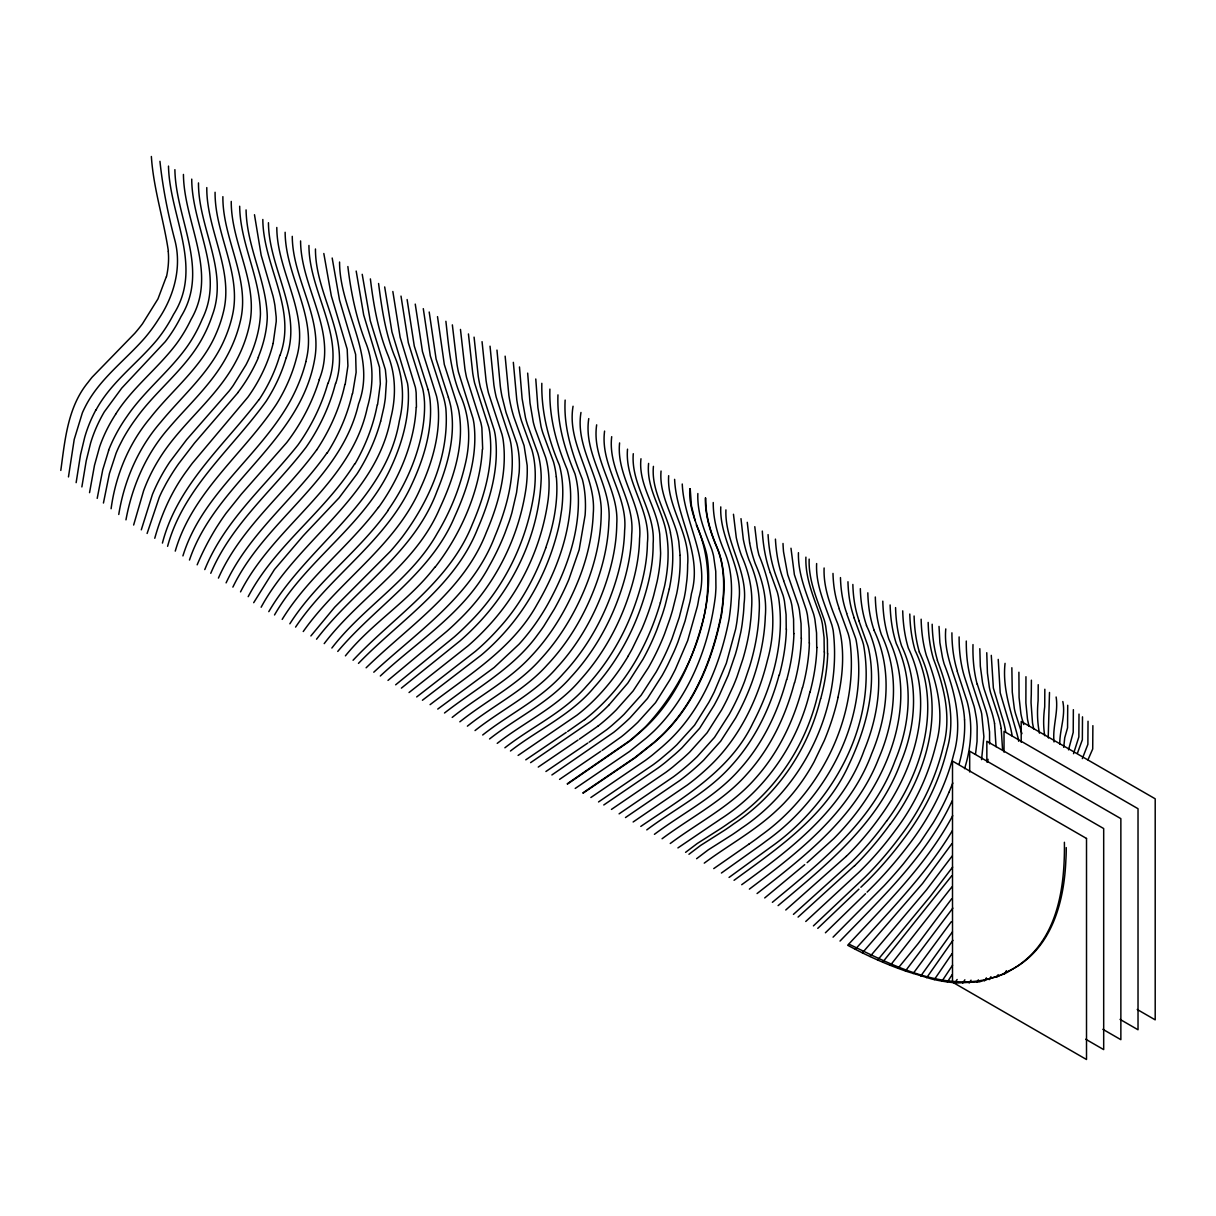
<?xml version="1.0" encoding="UTF-8"?>
<svg xmlns="http://www.w3.org/2000/svg" width="1216" height="1216" viewBox="0 0 1216 1216"><rect width="100%" height="100%" fill="white"/><g stroke="black" fill="none" stroke-linecap="round" stroke-linejoin="round"><path stroke-width="1.5" d="M674.622 479.347C676.142 518.062 703.015 553.447 691.433 593.59A132.924 76.745 -60 0 1 689.989 601.601L685.064 621.026L677.935 642.063A145.859 84.208 -60 0 1 673.968 651.715L667.751 664.909A174.648 100.837 -60 0 1 662.158 675.473L647.444 698.501L630.086 717.82A205.99 118.925 -60 0 1 624.553 723.003L617.789 728.962A157.776 91.094 -60 0 1 613.639 732.382L551.897 774.957M697.847 493.544C697.042 513.091 704.611 531.392 711.679 549.161A121.296 70.026 -60 0 1 713.594 556.077L715.753 571.322L715.935 587.738A184.695 106.628 -60 0 1 715.373 596.296C709.141 645.62 689.882 695.871 653.934 731.12A251.986 145.479 -60 0 1 646.41 737.93L629.462 751.518L575.214 788.439M939.026 626.422L939.877 642.656L942.506 657.613A229.186 132.331 -60 0 0 944.163 663.936C955.396 692.694 962.631 724.006 953.648 754.528C945.425 787.634 929.054 818.398 908.337 845.363A272.825 157.518 -60 0 1 873.407 885.78L867.099 892.134M986.754 652.718L987.422 672.995L989.338 687.238A135.128 78.006 -60 0 0 990.63 692.846L998.625 717.212A150.206 86.731 -60 0 1 1001.224 728.521M945.774 628.93C942.826 660.972 963.178 688.514 964.531 719.857M668.663 475.699C666.505 507.072 690.46 533.125 687.633 564.71A157.168 90.744 -60 0 1 686.918 579.667L685.626 590.049A134.642 77.733 -60 0 1 684.167 598.059L679.227 617.5L672.038 638.567A154.037 88.935 -60 0 1 661.778 661.458A164.297 94.863 -60 0 1 656.123 672.068L641.136 695.233L624.066 714.324A192.888 111.355 -60 0 1 618.579 719.507L611.815 725.511A151.498 87.461 -60 0 1 606.936 729.509L589.167 742.155M979.822 648.69L980.324 666.125L982.513 682.434A148.2 85.561 -60 0 0 984.124 689.077L991.815 712.302A165.057 95.304 -60 0 1 994.566 723.535M1005.054 663.358C1002.136 689.654 1011.879 713.99 1018.294 738.766A110.139 63.597 -60 0 1 1018.658 741.289M1011.849 667.736L1012.274 692.132L1014.342 708.624A117.663 67.929 -60 0 0 1015.542 713.64L1021.942 733.689M1018.902 672.235L1019.084 697.528L1020.908 713.762A116.052 67.002 -60 0 0 1022.018 718.732L1023.735 724.538M1025.954 676.719L1025.878 702.924L1027.459 718.914A115.718 66.804 -60 0 0 1028.493 723.839L1029.116 726.21M1031.396 680.185L1031.29 694.503A182.4 105.306 -60 0 0 1031.062 702.939L1032.506 722.866A116.386 67.199 -60 0 0 1033.494 727.761L1033.782 728.962M1038.221 684.699L1038.114 700.477A127.057 73.355 -60 0 0 1039.467 733.172M1044.833 689.244L1044.711 706.861A105.974 61.18 -60 0 0 1044.696 735.695M1049.499 692.451L1048.253 736.227A109.835 63.414 -60 0 0 1048.45 737.975M1056.126 697.011C1058.528 712.196 1052.387 726.834 1054.014 741.958M1062.83 701.541C1065.778 716.194 1059.562 729.782 1059.79 744.192M1067.724 705.265L1067.557 727.806L1064.73 737.778L1063.711 747.338M1073.363 709.688L1073.211 732.366L1068.514 749.862M1079.002 714.096L1078.85 736.926L1073.53 753.677M1082.498 716.832L1082.346 739.769L1077.406 753.282M1088.031 721.255L1087.879 744.344L1082.331 758.617M1092.88 725.663L1092.713 748.965L1087.955 759.848M661.048 471.033C659.194 492.206 670.122 510.963 676.324 530.45A137.575 79.435 -60 0 1 678.802 541.652L680.109 555.362M1002.546 749.39L1001.209 728.536M653.418 466.366C651.381 487.646 662.72 506.342 668.815 525.935A143.154 82.642 -60 0 1 670.518 532.836M648.599 463.418C646.289 485.792 659.224 505.066 664.818 525.844A146.163 84.39 -60 0 1 668.101 552.733L668.04 557.612A139.688 80.651 -60 0 1 664.559 586.112L660.349 602.802M996.056 746.67L994.536 723.55M786.235 629.082L786.083 614.612L784.442 601.19A113.772 65.694 -60 0 0 783.134 595.551L776.158 576.262A209.654 121.038 -60 0 1 768.071 534.599M793.729 633.597L793.577 619.126L791.935 605.705A114.532 66.12 -60 0 0 790.613 600.081L783.651 580.777M801.222 638.111L801.07 623.641L799.429 610.219A115.383 66.622 -60 0 0 798.106 604.595L787.694 574.666L783.53 551.775A164.525 95 -60 0 1 783.013 543.476M809.233 642.93L809.066 628.459L807.424 615.053A116.204 67.093 -60 0 0 806.117 609.414L794.382 574.682L790.978 548.234M816.726 647.444L816.559 632.974L814.918 619.567A117.101 67.61 -60 0 0 813.595 613.928C806.755 594.031 797.833 574.241 798.441 552.687M824.235 651.958L824.068 637.488L822.411 624.082A118.119 68.202 -60 0 0 821.089 618.458C814.31 598.515 805.098 578.755 805.904 557.141M827.534 653.934L827.366 639.479L825.694 626.073A118.773 68.582 -60 0 0 824.387 620.434C817.638 600.476 808.275 580.731 809.172 559.102M640.969 458.751C638.476 481.217 651.822 500.445 657.309 521.33A150.799 87.066 -60 0 1 659.741 534.189L660.622 553.052A137.818 79.572 -60 0 1 657.096 581.582L653.676 595.475A171.182 98.83 -60 0 1 641.957 628.718L632.259 648.736A129.398 74.708 -60 0 1 628.049 656.184M989.611 743.934L989.55 731.865L987.863 718.565A161.576 93.282 -60 0 0 986.009 710.858L977.299 684.182M416.45 407.269L416.161 392.92A96.687 55.83 -60 0 0 415.401 387.387L400.155 337.394L392.844 291.506M482.676 449.175L481.886 427.926A98.8 57.046 -60 0 0 480.852 422.606L466.549 377.507A235.904 136.192 -60 0 1 464.922 368.874L460.469 329.43M633.278 453.705C630.663 485.458 655.728 511.647 653.129 543.689C653.326 565.972 647.824 587.89 640.422 608.76C630.192 637.594 614.627 664.574 594.138 687.329C571.368 714.826 538.126 729.509 510.446 751.017M627.517 449.16C624.598 482.205 650.94 509.565 647.414 542.974C647.11 564.984 641.577 586.568 634.144 607.164C623.641 636.226 607.59 663.313 586.614 686.052C564.026 712.378 531.757 726.742 504.883 747.794M619.598 442.928C616.056 476.718 643.082 504.64 639.555 538.688C639.175 560.135 633.962 581.233 626.802 601.358C616.497 630.177 600.871 657.157 580.306 679.881C557.521 707.028 524.674 721.909 497.222 743.371M611.694 436.681C607.559 471.215 635.193 499.73 631.682 534.386C631.195 556.381 625.83 578.041 618.306 598.622C607.681 627.608 591.706 654.71 570.654 677.358C548.051 703.334 516.207 717.926 489.562 738.963M604.58 431.087C599.959 466.26 628.094 495.322 624.614 530.526C624.051 552.535 618.762 574.21 611.177 594.806C600.506 623.747 584.577 650.864 563.494 673.451C540.877 699.276 509.23 713.974 482.691 734.996M573.055 406.235C566.626 444.25 596.433 475.79 593.271 513.41C592.39 535.526 587.313 557.414 579.318 578.01C568.009 606.662 552.338 633.901 531.058 656.321C508.379 681.082 478.04 696.494 452.2 717.41M596.661 424.84C591.478 459.967 619.111 488.923 616.77 523.792C616.527 546.09 611.374 568.13 603.805 589.03C593.302 617.758 577.843 644.814 557.095 667.386C534.295 693.971 502.086 709.156 475.03 730.573M580.974 412.467C574.94 449.008 603.288 479.21 601.175 515.265C600.765 537.594 595.734 559.71 588.042 580.61C577.205 609.307 561.61 636.394 540.77 658.996C517.925 684.927 486.491 700.477 459.846 721.818M588.757 418.608C583.133 455.225 612.226 485.503 608.882 521.938C608.137 543.962 602.999 565.714 595.293 586.294C584.47 615.174 568.571 642.306 547.352 664.802C524.719 690.186 493.62 705.174 467.385 726.165M60.8 470.425C64.995 439.964 67.67 407.01 88.13 382.28A89.315 51.574 -60 0 1 92.142 377.173L134.778 333.321A108.042 62.381 -60 0 0 142.5 323.76L157.974 298.893L166.334 276.655M68.461 476.93L74.222 439.402L82.354 412.862A58.034 33.516 -60 0 1 84.74 407.77C98.526 379.696 124.549 361.03 144.734 338.002A97.934 56.544 -60 0 0 158.688 318.972C173.964 296.172 181.944 267.505 174.922 240.434C168.082 214.457 162.762 188.07 159.95 161.318M76.137 482.661L80.545 454.647L84.679 437.41A83.691 48.321 -60 0 1 95.821 410.066M81.867 486.932L86.214 460.849L90.607 443.05A85.698 49.476 -60 0 1 104.318 411.844L121.752 388.117L165.239 341.696A86.138 49.734 -60 0 0 171.669 332.758A88.388 51.026 -60 0 0 181.017 316.586C210.11 269.344 175.636 218.789 174.891 169.662M111.097 508.744C115.566 475.517 128.729 443.49 150.389 417.757C172.186 389.88 201.674 367.323 215.916 334.081A83.387 48.138 -60 0 0 223.303 312.466C234.156 269.83 206.431 230.098 206.781 187.583M975.49 754.315L977.041 741.471L977.162 726.849A139.734 80.682 -60 0 0 976.311 717.714L974.776 709.156A154.903 89.437 -60 0 0 974.062 706.207L964.607 677.175A176.426 101.855 -60 0 1 959.12 636.926M987.635 761.9L988.061 759.286M89.543 492.662L94.483 465.348L99.651 446.698A88.479 51.087 -60 0 1 115.642 414.261M97.204 498.378L102.737 469.832L108.695 450.346M103.436 503.029L109.44 473.465L116.052 453.31A79.298 45.782 -60 0 1 119.183 446.211L122.983 438.809A105.458 60.891 -60 0 1 136.01 418.562C156.408 389.971 186.094 368.706 202.768 337.364A83.782 48.366 -60 0 0 212.283 315.354C228.958 270.742 198.223 227.696 198.482 182.917M981.57 759.635L983.881 736.683L981.722 713.974A151.65 87.552 -60 0 0 981.038 711.026L972.01 683.058A179.846 103.831 -60 0 1 966.294 641.045M118.758 514.474C124.184 480.548 138.198 447.974 160.877 421.998C182.704 395.428 210.064 372.354 224.154 340.252A84.512 48.792 -60 0 0 232.302 315.978C242.227 273.615 214.685 234.475 215.08 192.265M377.568 404.715L380.319 383.861L379.529 367.384L363.69 315.005L356.182 271.062M125.962 519.855C132.103 486.218 146.133 453.811 168.842 428.032C188.541 404.837 211.766 384.104 226.434 357.063A84.618 48.853 -60 0 0 230.523 349.098A87.278 50.388 -60 0 0 240.084 322.225C251.104 279.209 222.467 239.506 222.878 196.658M345.192 384.423L347.913 365.894L347.198 349.25L331.33 295.914L323.821 253.506M669.271 588.985L665.076 605.659A186.033 107.403 -60 0 1 662.355 614.506L656.914 629.614A149.902 86.549 -60 0 1 643.006 659.194L627.79 683.118L608.623 705.386M305.763 361.669C317.969 316.829 285.365 276.746 285.137 232.271M352.579 393.665L356.121 372.4L355.634 354.434L339.522 300.094L332.181 258.02M273.144 343.414L276.214 321.617A83.007 47.926 -60 0 0 276.154 316.783L274.907 305.414A217.801 125.75 -60 0 0 273.007 296.035L261.166 255.223L254.478 214.715M335.738 383.435C350.938 336.878 315.202 295.154 315.461 248.991M133.638 525.023L143.61 490.747A101.262 58.459 -60 0 1 158.946 459.374C180.606 423.882 215.916 398.878 235.585 362.003A83.995 48.488 -60 0 0 240.494 352.123A87.202 50.342 -60 0 0 250.374 319.914C256.485 279.087 231.07 242.121 231.238 201.415M141.299 529.826L152.41 494.486A107.844 62.259 -60 0 1 169.754 462.019L186.641 439.66L229.262 390.868A126.981 73.31 -60 0 0 233.168 385.578L246.012 364.8A82.141 47.424 -60 0 0 250.587 355.087A86.959 50.206 -60 0 0 259.935 320.598A82.11 47.409 -60 0 0 260.437 313.956C260.118 276.99 240.13 243.474 239.674 206.234M380.684 421.222L383.876 407.314A145.373 83.934 -60 0 0 385.32 398.255L386.46 381.079L385.381 369.679L370.257 320.705L362.216 274.314M147.106 533.474L159.296 497.222A92.735 53.534 -60 0 1 162.154 491.082L166.03 483.71A130.462 75.316 -60 0 1 178.737 463.6L194.484 443.095L238.078 392.494M794.398 682.799C785.612 716.33 770.138 748.6 746.715 774.379C722.927 801.283 690.43 817.562 662.082 838.751M802.362 687.648C793.622 721.164 778.088 753.358 754.726 779.152C730.953 805.98 698.592 822.381 670.259 843.494M809.841 692.178C797.331 743.964 765.259 790.37 720.313 819.204A232.818 134.414 -60 0 1 713.199 824.022L677.92 847.917M820.572 698.698C808.26 749.375 777.389 795.082 733.704 823.87A211.037 121.843 -60 0 1 724.219 830.452L700.629 845.424L688.94 854.286M779.091 675.123C770.169 708.198 754.726 740.027 731.576 765.487C707.788 792.467 675.138 808.625 646.775 829.89M786.554 679.653C777.708 712.713 762.28 744.496 739.146 769.941C715.373 796.875 682.784 813.094 654.421 834.328M328.077 383.298C346.134 335.783 308.97 292.615 308.94 245.45M286.322 357.656C302.814 311.311 268.721 268.797 268.447 222.71M280.014 355.361C297.251 308.818 263.112 265.833 262.823 219.488M319.2 379.605C338.458 331.907 300.762 288.283 300.58 240.935M154.766 538.278C161.576 513.76 172.155 490.23 187.462 469.832A211.174 121.919 -60 0 1 192.326 463.235L247.912 397.146A95.517 55.146 -60 0 0 273.129 343.414M964.546 768.679C971.158 747.992 972.861 725.542 967.83 704.322A161.226 93.085 -60 0 0 967.085 701.404L957.205 671.293M162.427 543.081C177.308 485.138 224.2 445.33 259.023 399.562M167.595 546.318C183.418 487.874 232.028 448.78 266.015 401.462A98.329 56.772 -60 0 0 286.186 357.671M175.256 551.106C192.356 491.872 243.58 453.872 276.382 404.29A100.411 57.973 -60 0 0 296.415 358.249C309.806 313.09 276.99 272.338 276.792 227.483M545.802 547.823C535.222 577.098 520.19 605.051 499.062 628.11A170.27 98.298 -60 0 1 475.456 651.29L416.693 696.935M182.917 555.91C201.324 495.946 255.36 459.086 286.733 407.117A103.542 59.782 -60 0 0 305.885 361.654M952.797 783.028L948.951 792.361M189.468 560.029C215.338 483.208 300.382 441.575 314.655 359.191C322.498 316.51 292.478 278.814 292.266 236.345M204.774 569.59C224.58 520.387 265.681 485.564 297.92 445.041A120.779 69.738 -60 0 0 327.864 383.329M210.763 573.314C231.648 523.731 274.086 488.999 306.098 447.214A119.305 68.871 -60 0 0 335.479 383.481M218.424 578.102C240.586 527.942 284.909 493.453 316.586 449.996M952.174 800.812C926.683 855.851 881.448 898.077 840.028 941.062M253.688 602.695L274.421 569.559L302.982 536.074A335.008 193.42 -60 0 1 309.761 528.838L339.082 497.83L356.972 473.997A115.854 66.88 -60 0 0 380.638 421.238M226.085 582.874C249.812 532.289 295.549 497.8 327.074 452.778M232.879 587.115C265.316 519.673 341.179 479.666 358.538 403.97C377.218 354.935 339.553 310.673 339.568 262.033M952.69 815.678C926.303 865.154 885.385 904.506 847.689 945.258A502.512 290.122 60 0 0 893.213 966.477A536.94 310.004 60 0 0 907.44 971.66L931.699 979.002A278.266 160.664 60 0 0 957.843 982.923L979.427 981.859L1002.562 974.533A117.42 67.792 60 0 0 1007.654 972.116L1012.001 969.517M240.525 591.888C274.573 524.932 350.953 484.53 367.278 407.755C373.494 386.247 374.133 362.87 365.484 341.954C356.182 317.726 350.877 292.281 347.867 266.547M261.136 607.225C297.54 539.843 376.109 497.891 390.746 418.228C396.203 396.948 395.99 374.087 387.357 353.704C377.887 329.764 373.449 304.334 370.378 278.89M95.942 410.126C110.854 382.265 137.256 363.69 157.092 339.781A86.245 49.795 -60 0 0 163.795 330.752A88.783 51.254 -60 0 0 173.523 314.427C203.786 267.064 169.434 215.627 168.492 166.09M998.184 974.654L996.892 976.934L1013.445 968.65M989.231 979.64L990.964 976.691M248.186 596.661C275.044 545.558 324.55 512.164 354.783 463.676M268.797 611.648C307.526 545.224 385.837 501.6 399.35 420.858C404.7 399.228 403.271 376.291 394.44 355.817C385.335 332.698 381.687 308.013 378.571 283.495M1004.553 973.849L1006.438 970.687M952.31 830.71C925.954 874.745 889.2 911.149 855.334 949.286M274.527 614.962C305.186 561.336 361.456 527.425 388.968 471.702C401.402 446.014 409.974 417.468 408.196 388.679A93.541 54.006 -60 0 0 407.466 383.116L391.947 331.938L384.682 286.93M984.474 980.917L986.374 977.862M955.046 982.771L957.129 979.488M976.828 982.3L978.378 979.883M282.188 619.385C308.134 577.022 348.734 546.835 378.358 507.422M947.386 981.966L952.204 974.563M951.976 843.57L922.564 883.47L862.372 952.842M115.611 414.246C132.134 387.874 157.457 368.858 176.122 344.25A85.85 49.567 -60 0 0 182.172 335.449A87.75 50.662 -60 0 0 191.018 319.458C218.515 272.399 183.905 223.03 183.434 174.435M941.974 981.145L952.584 965.215M969.167 982.984L971.022 980.172M962.692 983.106L964.881 979.822M289.849 623.793C316.874 581.339 358.887 551.517 387.965 510.705M934.314 979.625L952.128 953.526M295.579 627.106C329.794 575.837 386.05 541.348 411.935 484.09C423.989 458.052 432.79 429.324 430.084 400.338A102.63 59.265 -60 0 0 429.248 394.85A119.67 69.084 -60 0 0 428.062 389.591M926.668 977.71L952.903 940.333M952.143 856.049L926.486 889.899L870.033 956.521M920.77 976.007L952.432 931.882M324.201 643.614C360.042 596.478 415.598 564.938 439.584 508.653C453.644 478.42 464.846 444.509 458.797 410.856A125.917 72.702 -60 0 0 457.52 405.718L444.311 364.496L437.502 316.631M303.24 631.53C338.823 580.883 395.55 546.136 420.645 487.89C432.47 461.958 440.754 433.337 438.018 404.594A101.992 58.885 -60 0 0 437.167 399.122A111.826 64.554 -60 0 0 436.483 395.945L422.454 351.515L415.249 304.106M886.738 820.891C922.351 773.042 942.248 706.937 915.101 650.408A193.846 111.918 -60 0 1 909.796 614.034M952.614 867.114L930.27 896.435L877.694 960.002M890.142 824.326C926.425 775.808 946.945 709.597 919.296 652.065M310.886 635.938L334.658 607.24L390.336 551.365A170.605 98.496 -60 0 0 402.07 537.229C429.43 500.749 449.434 455.286 445.892 408.88A104.819 60.526 -60 0 0 445.026 403.423A131.237 75.772 -60 0 0 443.217 396.173L430.297 355.832L423.29 308.651M913.11 973.575L951.322 921.713M951.718 875.839L882.694 962.16M316.54 639.206C354.981 588.772 414.154 553.158 436.954 491.386C447.914 464.801 455.954 435.465 450.817 406.6A144.886 83.646 -60 0 0 448.37 397.389M898.001 968.286L917.958 943.814L951.626 898.882M331.862 648.037C363.584 606.784 411.327 579.606 437.228 533.414C449.859 512.407 459.268 489.425 464.907 465.576C470.805 442.198 470.227 417.012 460.21 394.866C450.589 371.503 448.674 346.119 445.892 321.282M951.915 886.905L890.355 965.322M905.449 970.976L952.827 908.139M337.759 651.426C375.866 606.024 430.859 573.511 454.617 516.8C467.795 487.829 477.888 455.833 473.982 423.654A100.822 58.216 -60 0 0 472.978 418.319L458.432 371.99A240.145 138.654 -60 0 1 457.034 364.572L452.352 324.87M345.405 655.85C371.853 623.033 409.093 600.886 434.735 567.249M353.066 660.258C394.09 616.39 449.388 582.434 472.37 524.202C484.728 495.429 493.818 463.798 489.729 432.227A100.335 57.927 -60 0 0 488.665 426.938L474.605 383.055A233.32 134.702 -60 0 1 472.735 373.221L468.434 333.944M358.477 663.374C399.988 620.373 454.936 586.553 477.706 528.534C490.352 499.396 499.518 467.263 495.262 435.267A101.278 58.474 -60 0 0 494.182 430.008L480.381 387.311A232.651 134.322 -60 0 1 478.253 376.291L474.073 337.136M366.122 667.797C409.123 625.784 463.767 590.93 486.324 532.38C498.727 503.363 507.543 471.337 503.105 439.584A102.676 59.28 -60 0 0 501.995 434.34L488.437 392.844A231.01 133.365 -60 0 1 486.081 380.638L482.053 341.666M373.783 672.205C418.213 631.15 472.644 595.323 494.927 536.241C507.042 507.315 515.675 475.426 510.948 443.886A105.549 60.937 -60 0 0 509.793 438.672L496.219 397.191A228.106 131.693 -60 0 1 493.894 384.986L490.033 346.18M865.518 893.699L825.406 932.778M833.066 937.156L884.017 885.841A357.702 206.522 -60 0 0 903.473 863.786L919.995 842.597L933.25 822.73A149.401 86.26 -60 0 0 948.936 792.361M380.304 676.005C417.878 640.923 464.406 612.773 489.227 566.033A152.927 88.297 -60 0 0 504.792 533.474L509.185 521.512A134.353 77.566 -60 0 0 511.921 512.65L516.542 492.662L519.156 472.659A113.924 65.77 -60 0 0 518.411 451.121A108.285 62.518 -60 0 0 516.739 443.11L506.038 412.467L501.904 396.066A220.826 127.498 -60 0 1 500.308 386.156L496.964 350.086M846.169 856.414L785.764 909.994M854.59 865.686L798.091 917.077M860.882 887.254L867.662 880.688A239.841 138.472 -60 0 0 903.366 839.329C923.75 812.759 939.162 782.116 947.021 749.497C955.73 719.386 948.237 688.697 937.323 660.379M858.937 889.109L817.76 928.37M387.995 680.398L446.743 631.393A208.362 120.293 -60 0 0 458.873 620.054C495.216 585.124 518.943 537.563 526.102 487.753A126.342 72.945 -60 0 0 527.151 465.348L524.096 445.664L513.851 416.982A226.814 130.948 -60 0 1 508.881 395.443L505.142 356.166M395.656 684.806L454.404 636.819A195.609 112.936 -60 0 0 468.874 623.109C504.321 588.21 527.106 541.029 534.189 491.918A122.147 70.528 -60 0 0 535.192 479.256A124.594 71.926 -60 0 0 534.189 460.484A121.509 70.163 -60 0 0 531.939 449.966L521.634 421.329A209.669 121.053 -60 0 1 516.77 399.73L513.334 362.338M813.413 925.878L864.834 877.329A228.03 131.647 -60 0 0 900.57 835.924C920.725 809.552 935.59 778.97 943.266 746.639C951.672 716.984 944.133 686.797 933.447 658.92A188.738 108.969 -60 0 1 928.173 622.425M805.752 921.47L858.587 872.632A213.454 123.242 -60 0 0 895.645 829.95C915.116 804.232 928.887 774.318 936.35 742.976C944.726 713.397 936.974 683.286 926.379 655.485A191.003 110.276 -60 0 1 921.135 619.202M401.386 688.119L460.134 640.817A187.75 108.391 -60 0 0 480.138 621.361C516.01 582.57 539.691 530.708 541.211 477.538A126.692 73.142 -60 0 0 537.822 453.188L527.455 424.597A184.786 106.689 -60 0 1 525.479 417.681L522.105 398.559L519.475 366.958M793.425 914.386L851.398 862.174A200.214 115.596 -60 0 0 886.677 820.846M409.047 692.527L467.795 646.046A178.357 102.965 -60 0 0 489.592 624.72C521.162 590.216 541.941 545.665 548.188 499.305A125.613 72.519 -60 0 0 549.054 486.704A129.61 74.83 -60 0 0 547.17 463.691A128.197 74.009 -60 0 0 545.68 457.505L535.222 428.944A165.482 95.547 -60 0 1 533.262 422.043L530.024 403.089L527.668 373.13M778.103 905.616C826.044 865.184 878.271 823.749 900.585 762.842C916.271 725.815 918.992 682.738 901.558 645.802A192.812 111.325 -60 0 1 895.569 607.59M772.373 902.318C820.45 862.372 872.86 821.423 895.082 760.638C910.602 723.596 913.87 680.474 896.283 643.538A190.167 109.805 -60 0 1 890.127 604.96M764.712 897.94L804.734 864.652M757.066 893.547C804.81 856.201 856.003 817.015 878.682 758.45C895.478 719.538 900.068 673.725 881.387 634.615A179.406 103.588 -60 0 1 875.322 596.995M749.375 889.124C798.046 852.401 849.878 813.018 871.72 753.555C888.075 714.628 892.62 668.998 873.894 630.055M741.714 884.716C790.826 848.935 842.992 809.856 864.181 750.226C880.49 710.904 885.522 664.818 866.446 625.526M729.053 877.435L764.332 851.778A243.23 140.433 -60 0 0 770.275 847.446C833.644 803.062 877.648 722.882 863.527 644.662A152.745 88.19 -60 0 0 862.326 640.574L854.103 618.032M734.054 880.308C777.738 848.297 825.755 816.21 848.768 764.94C865.883 728.886 877.39 687.45 868.361 647.626A141.482 81.685 -60 0 0 867.783 645.574L858.982 620.996M422.423 700.249L481.171 655.196A165.148 95.35 -60 0 0 506.145 630.648C531.666 601.494 549.51 565.698 558.463 528.063A161.424 93.191 -60 0 0 560.105 519.916L561.716 509.367A135.052 77.976 -60 0 0 561.579 475.593A131.237 75.772 -60 0 0 559.345 465.074C548.31 439.128 541.272 411.783 541.819 383.314M721.407 873.027L756.686 847.917A221.631 127.954 -60 0 0 766.171 841.001C828.385 796.738 869.866 716.923 856.11 640.102A137.378 79.314 -60 0 0 855.532 638.035L846.64 613.502M713.746 868.604L749.026 844.071M696.601 858.709L708.29 849.832L731.88 834.906A195.533 112.89 -60 0 0 741.365 828.278C804.992 786.083 842.323 706.329 833.188 630.587A120.262 69.434 -60 0 0 831.866 624.948C825.193 604.945 815.541 585.246 816.635 563.555M430.084 704.657C468.814 674.834 512.818 648.462 537.168 604.23C553.782 575.639 566.443 544.145 569.909 511.054A131.419 75.878 -60 0 0 570.638 498.53A135.69 78.341 -60 0 0 567.158 469.406C556.366 443.901 549.054 417.118 549.89 389.105M807.12 862.676L833.781 838.599A179.862 103.846 -60 0 0 853.51 816.468C892.073 768.086 916.758 698.501 888.85 639.145A184.163 106.324 -60 0 1 882.801 601.16M685.581 852.34L697.27 843.494L720.86 828.476A214.259 123.713 -60 0 0 729.159 822.791C773.406 793.942 804.901 747.931 817.304 696.707A164.266 94.833 -60 0 0 824.418 651.852M704.262 863.132C728.384 845.135 755.258 830.756 777.237 809.841A106.461 61.469 -60 0 0 784.183 803.062L788.728 798.152A117.025 67.564 -60 0 0 814.082 761.854L824.266 740.605A168.614 97.341 -60 0 0 838.052 697.422M437.745 709.08L494.122 667.523L518.928 644.313A131.146 75.711 -60 0 0 547.352 604.975C566.23 571.034 580.199 532.669 578.223 493.301A139.08 80.302 -60 0 0 574.955 473.738C564.406 448.689 556.867 422.438 557.962 394.881M444.509 713.002C476.611 688.013 513.882 668.01 538.05 634.174A114.866 66.318 -60 0 0 543.902 626.012L554.39 608.958A176.457 101.886 -60 0 0 568.875 579.454L579.15 549.814L585.109 515.189A129.686 74.875 -60 0 0 585.458 504.214L585.352 500.247A137.742 79.526 -60 0 0 582.373 479.362C572.341 454.009 563.494 427.926 565.151 400.079M640.786 826.424C682.708 797.757 730.223 770.944 752.978 722.927C772.829 684.806 785.156 640.771 778.605 597.649A114.441 66.074 -60 0 0 777.282 592.04L770.321 572.736M597.816 726.241L579.409 739.115M633.141 821.986L687.39 784.974A186.519 107.692 -60 0 0 709.156 766.627C739.13 738.416 757.735 699.838 767.433 660.242C777.51 624.994 772.768 588.27 758.89 554.906A269.238 155.45 -60 0 1 757.234 547.443L754.786 526.68M584.577 719.614L567.614 731.5M625.48 817.547L679.729 780.55A187.066 107.996 -60 0 0 703.623 760.213L720.693 741.182L735.574 718.078A148.094 85.5 -60 0 0 752.111 681.872L753.145 678.893A169.267 97.721 -60 0 0 765.29 616.588C766.916 598.363 762.569 580.366 755.288 563.768A240.798 139.019 -60 0 1 749.649 542.99M619.096 813.854L673.345 776.857A188.754 108.984 -60 0 0 697.27 756.55L714.506 737.382L729.235 714.354A150.89 87.126 -60 0 0 744.663 681.142L749.694 666.262A169.951 98.116 -60 0 0 759.118 612.788C760.486 594.563 756.382 576.582 749.01 560.014A236.238 136.39 -60 0 1 743.295 539.296L740.985 518.654M518.107 755.425L576.931 715.19A138.67 80.058 -60 0 0 628.14 656.26M611.435 809.415L665.684 772.434A178.661 103.147 -60 0 0 672.95 766.855L682.647 758.632A203.908 117.724 -60 0 0 689.639 752.172L707.074 732.822L721.635 709.886A166.957 96.398 -60 0 0 727.107 699.382L733.172 686.28A142.728 82.399 -60 0 0 737.018 676.704L742.961 658.829A173.219 100.001 -60 0 0 747.825 639.358A155.618 89.847 -60 0 0 750.044 626.103L750.91 618.382A183.175 105.762 -60 0 0 751.564 608.304C752.962 590.094 748.889 572.067 741.471 555.53A234.703 135.508 -60 0 1 736.273 537.624L733.461 514.262M525.768 759.848L566.23 732.397M603.774 804.977L658.023 768.01A173.858 100.381 -60 0 0 665.289 762.462L674.986 754.254A214.578 123.88 -60 0 0 682.024 747.779L699.656 728.278L714.035 705.432A176.761 102.053 -60 0 0 719.492 694.944L728.247 675.23L735.361 654.375A188.389 108.771 -60 0 0 737.702 645.863L740.802 632.153A147.82 85.348 -60 0 0 742.155 624.203L743.386 613.882A184.604 106.582 -60 0 0 744.04 603.805C748.524 570.608 724.584 542.746 725.922 509.884M530.602 762.645L590.155 721.833A150.814 87.081 -60 0 0 608.608 705.371M538.262 767.068L578.026 740.027M598.53 801.952L652.794 764.986A170.894 98.663 -60 0 0 660.045 759.453L669.742 751.26A222.33 128.364 -60 0 0 676.81 744.785L694.579 725.162L708.837 702.377A184.513 106.537 -60 0 0 714.263 691.889L726.332 663.267L735.65 629.082A143.792 83.022 -60 0 0 737.002 621.133L738.234 610.797A185.653 107.19 -60 0 0 738.887 600.734C743.462 567.522 719.34 539.737 720.769 506.89M545.923 771.491L587.769 743.067M590.87 797.514L645.134 760.562A166.577 96.17 -60 0 0 652.384 755.045L662.082 746.882A235.129 135.751 -60 0 0 669.18 740.392C702.346 708.578 720.419 663.708 729.068 619.248C732.442 596.615 733.567 572.478 724.234 551.046C717.774 535.694 713.108 519.293 713.245 502.512M559.558 779.38L600.704 751.336M582.874 792.878L634.767 757.614L654.071 742.292A249.037 143.792 -60 0 0 661.215 735.817C694.488 704.034 712.348 658.981 721.194 614.551C724.554 591.918 725.694 567.766 716.391 546.334C709.901 531.027 705.082 514.687 705.371 497.922M583.224 793.075L635.117 757.811L654.421 742.49A248.383 143.397 -60 0 0 661.565 736.014C694.838 704.231 712.698 659.194 721.544 614.764C724.903 592.116 726.043 567.978 716.726 546.546C710.25 531.24 705.432 514.885 705.721 498.119M567.203 783.818L628.961 741.228A171.593 99.074 -60 0 0 633.095 737.838L639.859 731.971A246.635 142.394 -60 0 0 645.529 726.758C692.953 676.446 726.56 592.146 696.327 525.008M567.553 784.016L629.31 741.426A170.21 98.268 -60 0 0 633.445 738.051L640.209 732.169A249.432 144.005 -60 0 0 645.878 726.955C676.75 697.817 693.758 656.868 704.034 616.375C708.578 596.19 710.281 575.062 706.739 554.587C701.617 532.456 688.028 512.27 689.882 488.695M602.102 750.439L621.3 736.805A162.701 93.936 -60 0 0 625.45 733.4L632.214 727.487A226.146 130.568 -60 0 0 637.807 722.289L655.515 702.696L669.894 679.85A190.046 109.714 -60 0 0 675.397 669.317L687.709 640.543L697.437 606.13A131.313 75.818 -60 0 0 698.866 598.135C710.372 558.053 683.833 522.698 682.252 484.014M1012.214 969.365L1017.731 965.914A194.727 112.434 60 0 0 1021.501 963.163C1058.482 935.378 1064.988 885.339 1064.395 842.278M1013.931 968.362C1052.22 946.823 1064.228 901.01 1065.87 860.062A202.935 117.162 60 0 0 1066.25 847.582M997.743 976.25C946.762 994.004 894.368 966.112 849.3 944.315M1137.218 1009.478L1155.2 1019.859L1155.2 798.806L1021.197 721.438L1021.197 742.216M1120.058 1019.388L1138.024 1029.77L1138.024 808.716L1004.021 731.348L1004.021 752.142M1102.882 1029.314L1120.863 1039.68L1120.863 818.642L986.845 741.274L986.845 762.052M1085.706 1039.224L1103.687 1049.606L1103.687 828.552L969.684 751.184L969.684 771.962M839.177 608.973L848.114 633.475A134.55 77.672 -60 0 1 848.692 635.542A124.67 71.987 -60 0 1 849.893 640.741C859.499 715.266 821.484 792.33 760.882 835.453A209.198 120.779 -60 0 1 749.026 844.086M448.4 397.374L436.088 359.009L429.202 312.01M695.081 520.57L691.433 505.719L690.217 488.908M428.062 389.591L414.276 346.043L407.117 299.531M749.634 543.005L747.262 522.302M401.006 296.096L408.348 342.851L422.651 388.466A109.759 63.369 -60 0 1 423.32 391.658A100.198 57.851 -60 0 1 424.11 397.161L424.49 401.766A125.491 72.443 -60 0 1 387.798 510.522M246.073 209.897C246.681 246.863 266.274 280.075 267.277 316.722A83.205 48.047 -60 0 1 267.11 320.583A87.096 50.282 -60 0 1 258.218 357.337M191.733 179.117C191.854 226.222 225.158 272.916 202.175 319.215A85.394 49.309 -60 0 1 192.614 338.17A81.958 47.318 -60 0 1 187.006 346.788C169.085 371.853 144.187 391.035 126.859 416.602A92.766 53.55 -60 0 0 108.574 450.33M556.29 476.824L555.727 472.355A128.47 74.176 -60 0 0 553.493 461.822L542.974 433.322A152.334 87.947 -60 0 1 541.014 426.406L537.898 407.588L535.77 378.997M151.362 156.484C153.459 188.708 163.75 219.503 168.386 251.241M824.114 567.994C823.293 587.556 830.528 605.887 837.672 623.671A132.833 76.684 -60 0 1 839.663 630.511L840.712 635.33A157.624 91.002 -60 0 1 837.946 697.437M998.23 659.391L1000.206 692.801L1008.155 719.629A160.208 92.507 -60 0 1 1012.229 736.151M991.283 655.363L993.366 688.043L1001.68 715.859A166.318 96.018 -60 0 1 1005.632 731.743M168.218 251.362A77.596 44.794 -60 0 1 166.516 276.61M279.802 355.391A97.219 56.134 -60 0 1 259.099 399.638M258.461 357.382A97.082 56.058 -60 0 1 237.986 392.373M197.159 564.817A158.673 91.61 -60 0 1 216.585 527.273L220.43 521.36A136.952 79.07 -60 0 1 226.206 513.076L241.406 494.091L286.672 442.639A120.065 69.327 -60 0 0 319.337 379.59M352.26 393.741A116.098 67.032 -60 0 1 327.271 452.93M344.873 384.499A117.739 67.974 -60 0 1 316.616 450.026M377.218 404.822A119.639 69.069 -60 0 1 355.042 463.828M416.161 407.421A125.02 72.185 -60 0 1 378.465 507.528M482.342 449.342A140.326 81.016 -60 0 1 434.887 567.462M556.335 476.794A140.904 81.35 -60 0 1 545.71 547.823M584.592 719.629A146.832 84.77 -60 0 0 603.744 702.559C624.34 681.933 639.874 656.655 650.925 629.797A172.778 99.758 -60 0 0 660.334 602.802M597.816 726.271A158.81 91.686 -60 0 0 616.33 709.825L633.065 691.038L648.386 667.69A152.395 87.993 -60 0 0 664.483 634.083L669.849 619.005A191.733 110.702 -60 0 0 672.554 610.174L676.719 593.514A144.37 83.357 -60 0 0 680.033 555.408M670.411 532.927A142.819 82.46 -60 0 1 669.286 588.97M770.29 572.766A216.858 125.202 -60 0 1 762.31 531.073M801.374 638.02A163.886 94.62 -60 0 1 794.61 682.769M793.926 633.49A165.771 95.699 -60 0 1 786.782 679.622M783.742 580.686A202.297 116.797 -60 0 1 775.428 539.114M786.402 628.991A165.27 95.41 -60 0 1 779.334 675.093M816.909 647.353A163.78 94.559 -60 0 1 810.023 692.147M809.4 642.838A163.81 94.574 -60 0 1 802.575 687.618M827.701 653.843A164.342 94.878 -60 0 1 820.724 698.683M854.225 617.926A163.978 94.681 -60 0 1 847.962 581.75M846.777 613.366A160.223 92.507 -60 0 1 840.469 577.585M839.329 608.821A156.484 90.349 -60 0 1 832.99 573.42M873.985 629.979A174.937 101.004 -60 0 1 867.814 592.815M866.537 625.434A170.544 98.466 -60 0 1 860.335 588.65M859.089 620.89A166.531 96.14 -60 0 1 852.857 584.47M846.169 856.429A186.23 107.51 -60 0 0 881.129 815.267C915.131 768.041 934.846 703.395 908.337 648.113A194.332 112.191 -60 0 1 902.713 610.858M890.082 824.25A209.73 121.098 -60 0 1 854.635 865.792M919.342 652.019A192.599 111.188 -60 0 1 914.098 615.995M964.546 719.842A123.302 71.197 -60 0 1 959.059 764.286M937.445 660.273A185.683 107.206 -60 0 1 932.17 624.234M957.357 671.141A173.66 100.259 -60 0 1 951.915 632.822M977.178 684.289A178.95 103.314 -60 0 1 972.998 644.586M1086.511 838.462L952.508 761.094L952.508 982.148L1086.511 1059.516L1086.511 838.462"/></g></svg>
